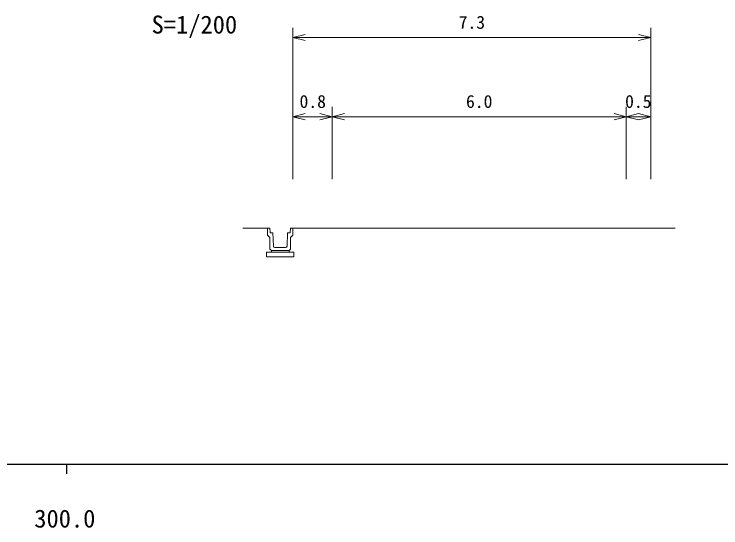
# Model space of a CAD drawing. Units: millimetres on the paper, enlarged 1000 times, with parts at other scales. Extents: x 40000 to 680000, y 20000 to 380000.
# Drawn here: x 362671 to 434765, y 198499 to 250874 of the extents above; entities that cross this region are included whole.
import ezdxf
from ezdxf.enums import TextEntityAlignment as Align

# ---------------------------------------------------------------- set-up
doc = ezdxf.new("R2010")
doc.units = ezdxf.units.MM
doc.header["$LTSCALE"] = 1000
doc.layers.add('M-BGD-HTXT', color=7, linetype='Continuous', lineweight=13)
doc.layers.add('M-TTL-BAND', color=7, linetype='Continuous', lineweight=25)
doc.styles.add('ＭＳ ゴシック', font='')
doc.styles.add('ＭＳ 明朝', font='')
doc.styles.get('ＭＳ ゴシック').set_extended_font_data('MS Gothic')
doc.styles.get('ＭＳ 明朝').set_extended_font_data('MS Mincho')

msp = doc.modelspace()

# ---------------------------------------------------------------- linework, layer by layer
at = {"layer": 'M-BGD-HTXT'}
for p, q in [((391115, 234046), (391115, 249488)), ((427615, 234046), (427615, 249488)), ((391115, 248488), (392365, 248800)), ((427615, 248488), (426365, 248800)), ((391115, 248488), (427615, 248488)), ((391115, 248488), (392365, 248175)), ((427615, 248488), (426365, 248175)), ((391115, 234046), (391115, 241417)), ((395115, 234046), (395115, 241417)), ((425115, 234046), (425115, 241417)), ((391115, 240417), (392365, 240729)), ((391115, 240417), (395115, 240417)), ((391115, 240417), (392365, 240104)), ((395115, 240417), (393865, 240729)), ((395115, 240417), (393865, 240104)), ((395115, 240417), (396365, 240729)), ((395115, 240417), (425115, 240417)), ((395115, 240417), (396365, 240104)), ((425115, 240417), (423865, 240729)), ((425115, 240417), (423865, 240104)), ((425115, 240417), (426365, 240729)), ((425115, 240417), (427615, 240417)), ((425115, 240417), (426365, 240104)), ((427615, 240417), (426365, 240729)), ((427615, 240417), (426365, 240104)), ((388515, 229046), (386015, 229046)), ((388515, 229046), (388515, 228346)), ((388515, 229046), (388765, 229046)), ((388765, 229046), (388790, 228571)), ((388790, 228571), (389065, 228571)), ((389065, 228571), (389115, 227221)), ((390565, 228571), (390515, 227221)), ((390840, 228571), (390565, 228571)), ((390865, 229046), (390840, 228571)), ((391115, 229046), (390865, 229046)), ((391115, 229046), (395115, 229046)), ((391115, 228346), (391115, 229046)), ((395115, 229046), (412615, 229046)), ((412615, 229046), (427615, 229046)), ((430115, 229046), (427615, 229046)), ((388515, 228346), (388765, 228096)), ((388765, 228096), (388765, 226921)), ((390865, 228096), (391115, 228346)), ((390865, 226921), (390865, 228096)), ((388915, 226621), (388415, 226621)), ((388415, 226621), (388415, 226121)), ((388765, 226921), (388915, 226771)), ((388915, 226771), (390715, 226771)), ((388915, 226771), (388915, 226621)), ((388915, 226621), (390715, 226621)), ((389265, 227071), (390365, 227071)), ((390715, 226771), (390865, 226921)), ((390715, 226621), (390715, 226771)), ((391215, 226621), (390715, 226621)), ((391215, 226121), (391215, 226621)), ((388415, 226121), (391215, 226121))]:
    msp.add_line(p, q, dxfattribs=at)
for centre, start, end in [((389265, 227221), 180, 270), ((390365, 227221), 270, 0)]:
    msp.add_arc(centre, 150, start, end, dxfattribs=at)
at = {"layer": 'M-TTL-BAND'}
for p, q in [((40000, 205000), (579000, 205000)), ((368000, 205000), (368000, 204000))]:
    msp.add_line(p, q, dxfattribs=at)

# ---------------------------------------------------------------- texts
at = {"layer": 'M-BGD-HTXT', "style": 'ＭＳ 明朝'}
msp.add_text('S=1/200', height=1833, dxfattribs=at).set_placement((376694, 248344), align=Align.BOTTOM_LEFT)
at = {"layer": 'M-BGD-HTXT', "style": 'ＭＳ ゴシック'}
for s, p in [('7.3', (409365, 248988)), ('0.8', (393132, 240917)), ('6.0', (410115, 240917)), ('0.5', (426343, 240917))]:
    msp.add_text(s, height=1320, dxfattribs=at).set_placement(p, align=Align.BOTTOM_CENTER)
at = {"layer": 'M-TTL-BAND', "style": 'ＭＳ ゴシック'}
msp.add_text('300.0', height=1833, dxfattribs=at).set_placement((367844, 199445), align=Align.MIDDLE_CENTER)

doc.saveas('drawing.dxf')
